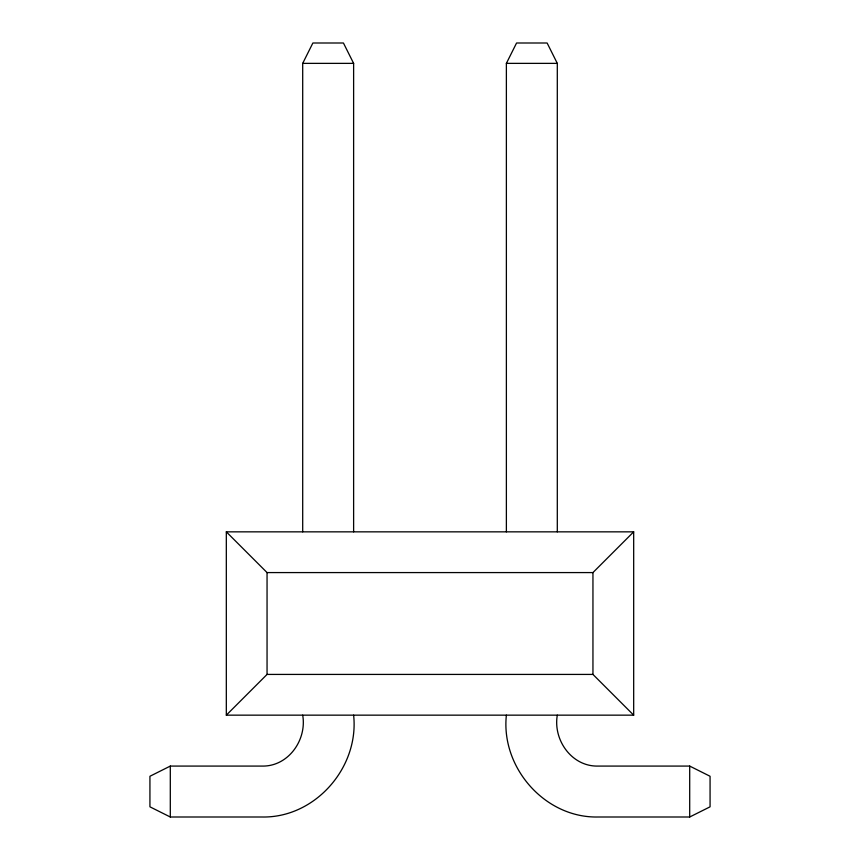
<?xml version="1.0" encoding="UTF-8"?>
<svg xmlns="http://www.w3.org/2000/svg" width="860" height="860" viewBox="0 0 860 860"><rect width="100%" height="100%" fill="white"/><g stroke="black" fill="none" stroke-linecap="round" stroke-linejoin="round"><path stroke-width="1.29" d="M302.698 531.846L302.698 63.371L312.879 43L343.43 43L353.621 63.371L353.621 531.846M506.379 531.846L506.379 63.371L516.57 43L547.121 43L557.301 63.371L557.301 531.846M226.32 715.154L267.051 674.423L592.948 674.423L633.68 715.154L633.68 531.846L226.32 531.846L226.32 715.154L633.68 715.154M226.32 531.846L267.051 572.577L592.948 572.577L633.68 531.846M302.698 715.154C307.052 740.019 288.218 766.733 261.956 766.077L170.301 766.077L149.93 776.268L149.93 806.82L170.301 817L261.956 817C315.104 818.161 359.319 767.486 353.621 715.154M506.379 715.154C500.681 767.486 544.896 818.161 598.044 817L689.698 817L710.07 806.82L710.07 776.268L689.698 766.077L598.044 766.077C571.782 766.733 552.948 740.019 557.301 715.154M302.698 63.371L353.621 63.371M506.379 63.371L557.301 63.371M689.698 766.077L689.698 817M592.948 572.577L592.948 674.423M267.051 572.577L267.051 674.423M170.301 766.077L170.301 817"/></g></svg>
